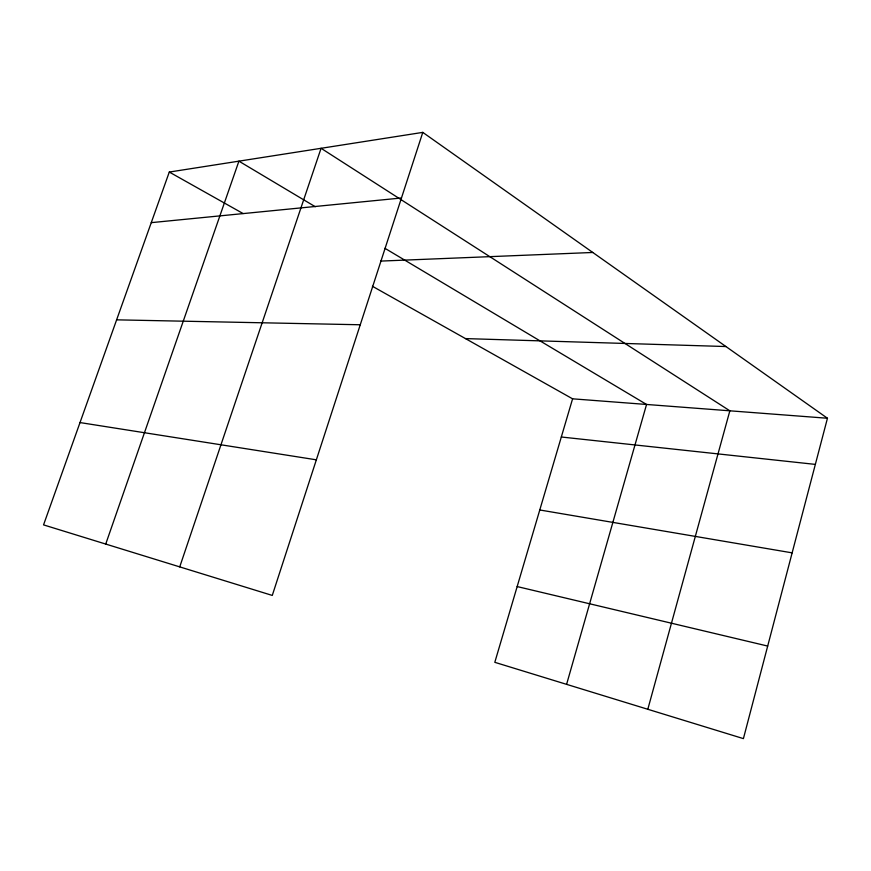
<?xml version="1.0" encoding="UTF-8"?>
<svg xmlns="http://www.w3.org/2000/svg" width="871" height="871" viewBox="0 0 871 871"><rect width="100%" height="100%" fill="white"/><g stroke="black" fill="none" stroke-linecap="round" stroke-linejoin="round"><path stroke-width="1.31" d="M422.794 132.381L272.275 595.426L43.55 524.886L169.29 172.055L422.794 132.381L827.45 418.254L743.409 738.619L494.804 662.319L572.585 398.82L372.407 286.265M647.806 709.277L729.854 410.807L321.072 148.299L179.731 566.89M566.596 684.356L646.554 404.46L384.949 248.322M105.729 544.059L238.915 161.157L315.269 206.732M151.26 222.649L401.466 197.989M380.649 261.093L592.792 252.47M116.627 319.842L360.256 324.763M465.473 338.59L725.935 346.538M572.585 398.82L827.45 418.254M561.316 437.002L815.343 464.395M80.012 422.566L316.358 459.823M539.77 509.971L792.142 552.856M517.167 586.564L767.689 646.064M169.29 172.055L243.096 213.547"/></g></svg>
